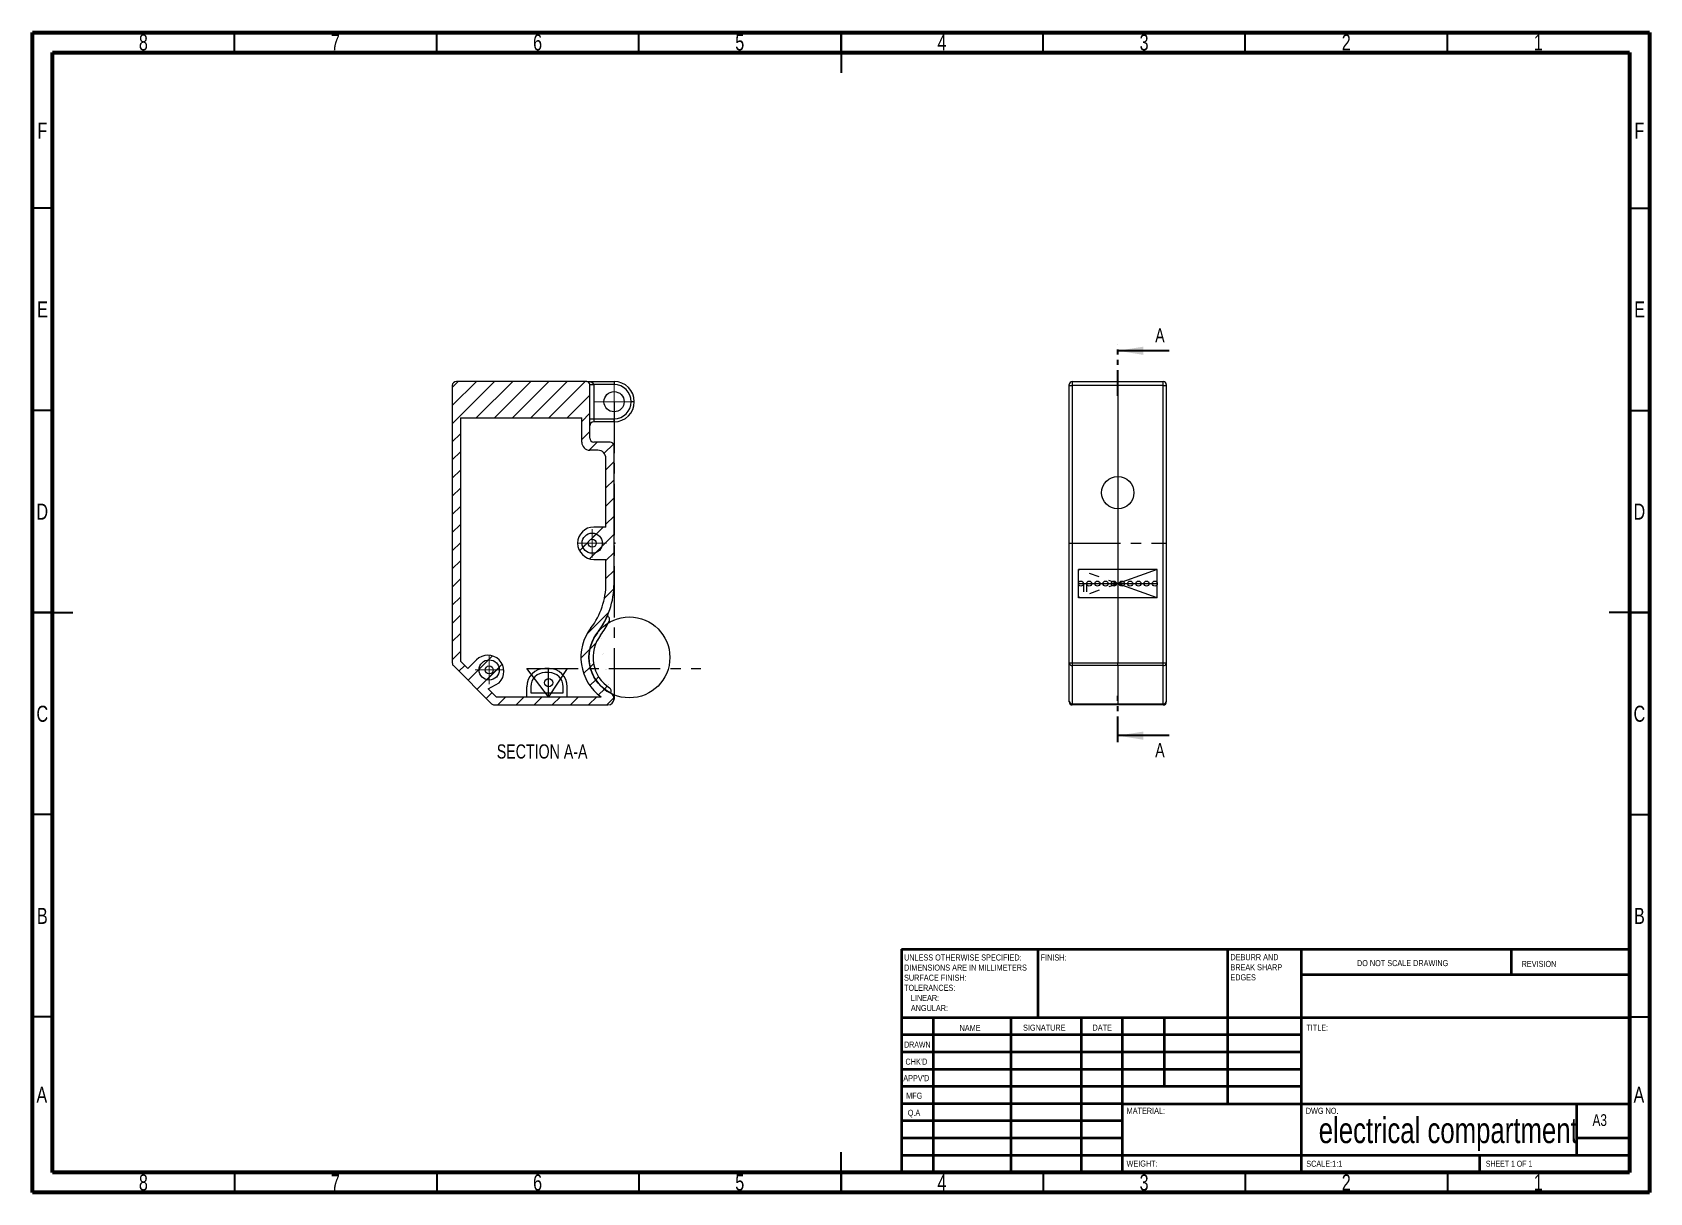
# Model space of a CAD drawing. Header units: millimetres. Extents: x 15 to 415, y 5 to 292.
import ezdxf

# ---------------------------------------------------------------- set-up
doc = ezdxf.new("R2010")
doc.units = ezdxf.units.MM
doc.header["$PDSIZE"] = -1
doc.linetypes.add('CENTERX2', pattern=[20.32, 12.7, -2.54, 2.54, -2.54])
doc.linetypes.add('PHANTOM', pattern=[12.7, 6.35, -1.27, 1.27, -1.27, 1.27, -1.27])
doc.styles.add('SLDTEXTSTYLE0', font='TXT', dxfattribs={"width": 0.75})
doc.styles.add('SLDTEXTSTYLE1', font='TXT', dxfattribs={"width": 0.686449})
doc.styles.add('SLDTEXTSTYLE2', font='TXT', dxfattribs={"width": 0.6875})

# ---------------------------------------------------------------- blocks, each defined once
blk = doc.blocks.new('SW_CENTERMARKSYMBOL_0')
at = {"color": 0, "linetype": 'Continuous', "lineweight": 18}
for p, q in [((-2.5, 0), (-3.5, 0)), ((0, 0), (-2.5, 0)), ((0, 2.5), (0, 3.5)), ((0, 0), (0, 2.5)), ((0, 0), (0, -2.5)), ((0, 0), (2.5, 0)), ((2.5, 0), (3.5, 0)), ((0, -2.5), (0, -3.5))]:
    blk.add_line(p, q, dxfattribs=at)
blk = doc.blocks.new('SW_CENTERMARKSYMBOL_1')
at = {"color": 0, "linetype": 'Continuous', "lineweight": 18}
for p, q in [((-2.5, 0), (-3.5, 0)), ((0, 0), (-2.5, 0)), ((0, 2.5), (0, 3.5)), ((0, 0), (0, 2.5)), ((0, 0), (0, -2.5)), ((0, 0), (2.5, 0)), ((2.5, 0), (3.5, 0)), ((0, -2.5), (0, -3.5))]:
    blk.add_line(p, q, dxfattribs=at)
blk = doc.blocks.new('SW_CENTERMARKSYMBOL_2')
at = {"color": 0, "linetype": 'Continuous', "lineweight": 18}
for p, q in [((0, 2.5), (0, 5)), ((-2.5, 0), (-5, 0)), ((0, 0), (-2.5, 0)), ((0, 0), (0, 2.5)), ((0, 0), (0, -2.5)), ((0, 0), (2.5, 0)), ((2.5, 0), (5, 0)), ((0, -2.5), (0, -5))]:
    blk.add_line(p, q, dxfattribs=at)

msp = doc.modelspace()

# ---------------------------------------------------------------- hatches: boundary and pattern name
at = {"linetype": 'Continuous', "lineweight": 18}
h = msp.add_hatch(dxfattribs=at)
h.set_pattern_fill('ANSI31', style=0)
edge = h.paths.add_edge_path(flags=0)
edge.add_line((152.87, 191.64), (152.87, 204.89))
edge.add_arc((152.12, 204.89), 0.75, 0, 90)
edge.add_line((152.12, 205.64), (119.87, 205.64))
edge.add_arc((119.87, 204.64), 1, 90, 180)
edge.add_line((118.87, 204.64), (118.87, 136.06))
edge.add_arc((119.87, 136.06), 1, 180, 225)
edge.add_line((119.16, 135.35), (128.58, 125.93))
edge.add_arc((129.29, 126.64), 1, 225, 270)
edge.add_line((129.29, 125.64), (157.37, 125.64))
edge.add_arc((157.37, 127.14), 1.5, 270, 360)
edge.add_line((158.87, 127.14), (158.87, 127.19))
edge.add_arc((157.37, 127.19), 1.5, 0, 62.5568)
edge.add_arc((162.67, 137.39), 10, 142.4981, 242.5568, ccw=False)
edge.add_arc((138.87, 155.65), 20, 322.4981, 360)
edge.add_line((158.87, 155.65), (158.87, 189.64))
edge.add_arc((157.87, 189.64), 1, 0, 90)
edge.add_line((157.87, 190.64), (153.87, 190.64))
edge.add_arc((153.87, 191.64), 1, 180, 270, ccw=False)
edge = h.paths.add_edge_path(flags=0)
edge.add_line((150.87, 196.64), (150.87, 190.64))
edge.add_arc((152.87, 190.64), 2, 180, 270)
edge.add_line((152.87, 188.64), (154.87, 188.64))
edge.add_arc((154.87, 186.64), 2, 0, 90, ccw=False)
edge.add_line((156.87, 186.64), (156.87, 169.64))
edge.add_line((156.87, 169.64), (153.87, 169.64))
edge.add_arc((153.87, 165.64), 4, 90, 270)
edge.add_line((153.87, 161.64), (156.87, 161.64))
edge.add_line((156.87, 161.64), (156.87, 155.65))
edge.add_arc((138.87, 155.65), 18, 322.4981, 360, ccw=False)
edge.add_arc((162.67, 137.39), 12, 142.4981, 234.3409)
edge.add_line((155.68, 127.64), (129.7, 127.64))
edge.add_line((129.7, 127.64), (127.71, 129.63))
edge.add_line((127.71, 129.63), (130.46, 131.12))
edge.add_arc((127.64, 133.95), 4, 315, 495)
edge.add_line((124.81, 136.78), (122.69, 134.66))
edge.add_line((122.69, 134.66), (120.87, 136.47))
edge.add_line((120.87, 136.47), (120.87, 196.64))
edge.add_line((120.87, 196.64), (150.87, 196.64))
edge = h.paths.add_edge_path(flags=0)
edge.add_arc((127.99, 134.3), 1, 0, 360)
edge = h.paths.add_edge_path(flags=0)
edge.add_arc((153.47, 165.64), 1, 0, 360)
h = msp.add_hatch(dxfattribs=at)
h.set_pattern_fill('ANSI31', style=0)
edge = h.paths.add_edge_path(flags=0)
edge.add_arc((153.47, 165.64), 2.5, 0, 360)
edge = h.paths.add_edge_path(flags=0)
edge.add_arc((153.47, 165.64), 1, 0, 360)
h = msp.add_hatch(dxfattribs=at)
h.set_pattern_fill('ANSI31', style=0)
edge = h.paths.add_edge_path(flags=0)
edge.add_arc((156.78, 146.75), 1, 333.5567, 424.9893)
edge.add_arc((138.87, 155.65), 20, 322.4981, 336.4218, ccw=False)
edge.add_arc((162.67, 137.39), 10, 142.4981, 242.5568)
edge.add_line((158.06, 128.52), (158.09, 128.56))
edge.add_arc((157.2, 129.02), 1, 332.5568, 416.8176)
edge.add_arc((162.67, 137.39), 9, 142.4981, 236.8176, ccw=False)
edge.add_arc((138.87, 155.65), 21, 322.4981, 333.5567)
h = msp.add_hatch(dxfattribs=at)
h.set_pattern_fill('ANSI31', style=0)
edge = h.paths.add_edge_path(flags=0)
edge.add_arc((127.99, 134.3), 2.5, 0, 360)
edge = h.paths.add_edge_path(flags=0)
edge.add_arc((127.99, 134.3), 1, 0, 360)

# ---------------------------------------------------------------- linework, layer by layer
at = {"color": 7, "linetype": 'Continuous', "lineweight": 70}
for p, q in [((15, 5), (15, 292)), ((15, 292), (415, 292)), ((415, 292), (415, 5)), ((20, 10), (20, 287)), ((20, 287), (410, 287)), ((410, 287), (410, 10)), ((410, 10), (20, 10)), ((415, 5), (15, 5))]:
    msp.add_line(p, q, dxfattribs=at)
at = {"color": 7, "linetype": 'Continuous', "lineweight": 35}
for p, q in [((65, 287), (65, 292)), ((115, 287), (115, 292)), ((165, 287), (165, 292)), ((215, 292), (215, 282)), ((215, 287), (215, 292)), ((265, 287), (265, 292)), ((315, 287), (315, 292)), ((365, 287), (365, 292)), ((20, 248.5), (15, 248.5)), ((410, 248.5), (415, 248.5)), ((296.16, 213.24), (283.46, 213.24)), ((20, 198.5), (15, 198.5)), ((410, 198.5), (415, 198.5)), ((15, 148.5), (25, 148.5)), ((20, 148.5), (15, 148.5)), ((415, 148.5), (405, 148.5)), ((410, 148.5), (415, 148.5)), ((296.16, 118.04), (283.46, 118.04)), ((20, 98.5), (15, 98.5)), ((410, 98.5), (415, 98.5)), ((20, 48.5), (15, 48.5)), ((410, 48.5), (415, 48.5)), ((215, 5), (215, 15)), ((65, 10), (65, 5)), ((115, 10), (115, 5)), ((165, 10), (165, 5)), ((215, 10), (215, 5)), ((265, 10), (265, 5)), ((315, 10), (315, 5)), ((365, 10), (365, 5))]:
    msp.add_line(p, q, dxfattribs=at)
at = {"color": 7, "linetype": 'PHANTOM', "lineweight": 35}
for p, q in [((283.46, 202.13), (283.46, 214.83)), ((283.46, 116.45), (283.46, 129.16))]:
    msp.add_line(p, q, dxfattribs=at)
at = {"color": 7, "linetype": 'Continuous', "lineweight": 25}
for p, q in [((118.87, 204.64), (118.87, 136.06)), ((152.12, 205.64), (119.87, 205.64)), ((152.12, 205.64), (158.87, 205.64)), ((152.87, 191.64), (152.87, 204.89)), ((152.87, 204.89), (153.87, 204.89)), ((153.87, 204.89), (153.87, 196.39)), ((158.87, 204.89), (153.87, 204.89)), ((158.87, 205.64), (158.87, 204.89)), ((271.46, 204.64), (271.46, 204.89)), ((271.46, 204.64), (272.21, 204.64)), ((271.46, 136.06), (271.46, 204.64)), ((272.21, 205.64), (272.21, 204.64)), ((272.21, 205.64), (283.46, 205.64)), ((283.46, 204.64), (272.21, 204.64)), ((272.21, 204.64), (272.21, 136.06)), ((283.46, 204.64), (283.46, 205.64)), ((283.46, 205.64), (294.71, 205.64)), ((294.71, 204.64), (283.46, 204.64)), ((283.46, 204.64), (283.46, 136.06)), ((294.71, 204.64), (294.71, 205.64)), ((294.71, 136.06), (294.71, 204.64)), ((294.71, 204.64), (295.46, 204.64)), ((295.46, 204.89), (295.46, 204.64)), ((295.46, 204.64), (295.46, 136.06)), ((163.87, 200.64), (163.12, 200.64)), ((120.87, 196.64), (150.87, 196.64)), ((120.87, 196.64), (120.87, 136.47)), ((150.87, 190.64), (150.87, 196.64)), ((152.87, 196.39), (153.87, 196.39)), ((153.87, 196.39), (153.87, 195.64)), ((153.87, 196.39), (158.87, 196.39)), ((158.87, 195.64), (158.87, 196.39)), ((158.87, 195.64), (153.87, 195.64)), ((154.87, 188.64), (152.87, 188.64)), ((157.87, 190.64), (153.87, 190.64)), ((158.87, 155.65), (158.87, 189.64)), ((156.87, 169.64), (156.87, 186.64)), ((156.87, 169.64), (153.87, 169.64)), ((153.87, 161.64), (156.87, 161.64)), ((156.87, 155.65), (156.87, 161.64)), ((120.87, 136.47), (122.69, 134.66)), ((124.81, 136.78), (122.69, 134.66)), ((271.46, 136.06), (272.21, 136.06)), ((271.46, 135.88), (271.46, 136.06)), ((272.21, 136.06), (283.46, 136.06)), ((272.21, 136.06), (272.21, 135.35)), ((283.46, 136.06), (294.71, 136.06)), ((283.46, 135.35), (283.46, 136.06)), ((294.71, 135.35), (294.71, 136.06)), ((294.71, 136.06), (295.46, 136.06)), ((295.46, 136.06), (295.46, 135.88)), ((119.16, 135.35), (128.58, 125.93)), ((271.46, 126.46), (271.46, 135.88)), ((283.46, 135.35), (272.21, 135.35)), ((272.21, 135.35), (272.21, 125.93)), ((294.71, 135.35), (283.46, 135.35)), ((283.46, 135.35), (283.46, 125.93)), ((294.71, 125.93), (294.71, 135.35)), ((295.46, 135.88), (295.46, 126.46)), ((127.71, 129.63), (130.46, 131.12)), ((127.71, 129.63), (129.7, 127.64)), ((158.09, 128.56), (158.06, 128.52)), ((129.29, 125.64), (157.37, 125.64)), ((129.7, 127.64), (155.68, 127.64)), ((158.87, 127.14), (158.87, 127.19)), ((271.46, 126.39), (271.46, 126.46)), ((272.21, 125.93), (283.46, 125.93)), ((272.21, 125.93), (272.21, 125.64)), ((283.46, 125.64), (272.21, 125.64)), ((283.46, 125.93), (294.71, 125.93)), ((283.46, 125.64), (283.46, 125.93)), ((294.71, 125.64), (283.46, 125.64)), ((294.71, 125.64), (294.71, 125.93)), ((295.46, 126.46), (295.46, 126.39))]:
    msp.add_line(p, q, dxfattribs=at)
at = {"color": 7, "linetype": 'CENTERX2'}
for p, q in [((158.87, 200.64), (158.87, 125.95)), ((271.46, 165.64), (295.46, 165.64)), ((293.21, 152.14), (273.71, 159.14)), ((293.21, 159.14), (273.71, 152.14)), ((274.96, 155.64), (274.96, 153.6)), ((275.74, 155.64), (275.74, 153.6)), ((137.29, 134.64), (180.33, 134.64)), ((142.69, 127.64), (137.29, 134.64)), ((142.69, 127.64), (142.69, 134.64)), ((147.29, 134.64), (142.69, 127.64))]:
    msp.add_line(p, q, dxfattribs=at)
at = {"color": 7, "linetype": 'Continuous'}
for p, q in [((159.07, 165.64), (159.07, 165.71)), ((159.07, 165.64), (159.11, 165.64)), ((293.21, 159.14), (273.71, 159.14)), ((273.71, 152.14), (273.71, 159.14)), ((293.21, 152.14), (293.21, 159.14)), ((273.71, 155.64), (293.21, 155.64)), ((293.21, 152.14), (273.71, 152.14)), ((142.79, 134.64), (141.79, 134.64)), ((142.79, 133.64), (141.79, 133.64)), ((137.29, 127.64), (137.29, 130.14)), ((138.29, 130.14), (138.29, 128.64)), ((138.29, 128.64), (146.29, 128.64)), ((146.29, 128.64), (146.29, 130.14)), ((147.29, 127.64), (147.29, 130.14)), ((137.29, 127.64), (147.29, 127.64))]:
    msp.add_line(p, q, dxfattribs=at)
at = {"color": 7, "linetype": 'Continuous', "lineweight": 50}
for p, q in [((230, 65.25), (410, 65.25)), ((230, 65.25), (230, 10)), ((263.8, 48.25), (263.8, 65.25)), ((310.6, 65.25), (310.6, 27)), ((328.8, 65.25), (328.8, 10)), ((380.8, 58.88), (380.8, 65.25)), ((410, 58.88), (328.8, 58.88)), ((410, 48.25), (230, 48.25)), ((237.8, 48.25), (237.8, 10)), ((256.99, 48.25), (256.99, 10)), ((274.4, 48.25), (274.4, 10)), ((284.6, 10), (284.6, 48.25)), ((295, 31.25), (295, 48.25)), ((328.8, 44), (230, 44)), ((328.8, 39.75), (230, 39.75)), ((328.8, 35.5), (230, 35.5)), ((328.8, 31.25), (230, 31.25)), ((284.6, 27), (230, 27)), ((284.6, 27), (410, 27)), ((397, 14.25), (397, 27)), ((284.6, 22.75), (230, 22.75)), ((284.6, 18.5), (230, 18.5)), ((410, 18.5), (397, 18.5)), ((230, 14.25), (410, 14.25)), ((373, 10), (373, 14.25))]:
    msp.add_line(p, q, dxfattribs=at)
at = {"color": 7, "linetype": 'Continuous', "lineweight": 25}
for centre, radius in [((158.87, 200.64), 2.5), ((153.47, 165.64), 2.5), ((153.47, 165.64), 1), ((127.99, 134.3), 2.5), ((127.99, 134.3), 1)]:
    msp.add_circle(centre, radius, dxfattribs=at)
at = {"color": 7, "linetype": 'Continuous'}
for centre, radius in [((283.46, 178.14), 4), ((274.34, 155.64), 0.625), ((276.37, 155.64), 0.625), ((278.4, 155.64), 0.625), ((280.43, 155.64), 0.625), ((282.46, 155.64), 0.625), ((284.49, 155.64), 0.625), ((286.52, 155.64), 0.625), ((288.55, 155.64), 0.625), ((290.58, 155.64), 0.625), ((292.61, 155.64), 0.625), ((162.67, 137.39), 10), ((142.69, 131.14), 1)]:
    msp.add_circle(centre, radius, dxfattribs=at)
at = {"color": 7, "linetype": 'Continuous', "lineweight": 25}
for centre, radius, start, end in [((119.87, 204.64), 1, 90, 180), ((152.12, 204.89), 0.75, 0, 90), ((158.87, 200.64), 5, 0, 90), ((158.87, 200.64), 4.25, 0, 90), ((272.21, 204.89), 0.75, 90, 180), ((294.71, 204.89), 0.75, 0, 90), ((158.87, 200.64), 4.25, 270, 0), ((158.87, 200.64), 5, 270, 0), ((153.87, 194.64), 1, 90, 180), ((152.87, 190.64), 2, 180, 270), ((153.87, 191.64), 1, 180, 270), ((154.87, 186.64), 2, 0, 90), ((157.87, 189.64), 1, 0, 90), ((153.87, 165.64), 4, 90, 270), ((138.87, 155.65), 18, 322.4981, 0), ((138.87, 155.65), 20, 322.4981, 0), ((162.67, 137.39), 12, 142.4981, 234.3409), ((138.87, 155.65), 20, 322.4981, 336.4218), ((138.87, 155.65), 21, 322.4981, 333.5567), ((156.78, 146.75), 1, 333.5567, 64.9893), ((162.67, 137.39), 10, 142.4981, 242.5568), ((162.67, 137.39), 9, 142.4981, 236.8176), ((119.87, 136.06), 1, 180, 225), ((127.64, 133.95), 4, 315, 135), ((272.12, 136.01), 0.67, 191.4218, 278.0495), ((294.8, 136.01), 0.67, 261.9505, 348.5782), ((157.2, 129.02), 1, 332.5568, 56.8176), ((157.37, 127.19), 1.5, 0, 62.5568), ((129.29, 126.64), 1, 225, 270), ((157.37, 127.14), 1.5, 270, 0), ((272.12, 126.6), 0.67, 191.4218, 278.0495), ((272.21, 126.39), 0.75, 180, 270), ((294.8, 126.6), 0.67, 261.9505, 348.5782), ((294.71, 126.39), 0.75, 270, 0)]:
    msp.add_arc(centre, radius, start, end, dxfattribs=at)
at = {"color": 7, "linetype": 'Continuous'}
for centre, radius, start, end in [((141.79, 130.14), 4.5, 90, 180), ((141.79, 130.14), 3.5, 90, 180), ((142.79, 130.14), 4.5, 0, 90), ((142.79, 130.14), 3.5, 0, 90)]:
    msp.add_arc(centre, radius, start, end, dxfattribs=at)
at = {"color": 7, "linetype": 'Continuous', "lineweight": 25}
msp.add_ellipse((152.12, 204.89), major_axis=(1.75, 0), ratio=0.428571, start_param=0, end_param=1.570796, dxfattribs=at)
at = {"color": 7, "linetype": 'Continuous'}
for p in [(153.47, 165.64), (159.07, 165.64), (283.46, 155.64), (283.46, 155.64), (127.99, 134.3)]:
    msp.add_point(p, dxfattribs=at)
at = {"color": 7, "linetype": 'Continuous', "lineweight": 35}
for points in [[(283.46, 213.24), (289.81, 212.22), (289.81, 214.26)], [(283.46, 118.04), (289.81, 117.02), (289.81, 119.06)]]:
    msp.add_solid(points, dxfattribs=at)

# ---------------------------------------------------------------- block references
at = {"color": 7, "linetype": 'Continuous', "lineweight": 0}
for name, p in [('SW_CENTERMARKSYMBOL_2', (158.87, 200.64)), ('SW_CENTERMARKSYMBOL_1', (153.47, 165.64)), ('SW_CENTERMARKSYMBOL_0', (127.99, 134.3))]:
    msp.add_blockref(name, p, dxfattribs=at)

# ---------------------------------------------------------------- texts
for s, insert, char_height, attachment_point, style in [('8', (42.46, 291.5), 3.97, 2, 'SLDTEXTSTYLE0'), ('7', (89.96, 291.5), 3.97, 2, 'SLDTEXTSTYLE0'), ('6', (139.96, 291.5), 3.97, 2, 'SLDTEXTSTYLE0'), ('5', (189.96, 291.5), 3.97, 2, 'SLDTEXTSTYLE0'), ('4', (239.96, 291.5), 3.97, 2, 'SLDTEXTSTYLE0'), ('3', (289.96, 291.5), 3.97, 2, 'SLDTEXTSTYLE0'), ('2', (339.96, 291.5), 3.97, 2, 'SLDTEXTSTYLE0'), ('1', (387.46, 291.5), 3.97, 2, 'SLDTEXTSTYLE0'), ('F', (17.46, 269.69), 3.97, 2, 'SLDTEXTSTYLE0'), ('F', (412.46, 269.69), 3.97, 2, 'SLDTEXTSTYLE0'), ('E', (17.51, 225.44), 3.97, 2, 'SLDTEXTSTYLE0'), ('E', (412.51, 225.44), 3.97, 2, 'SLDTEXTSTYLE0'), ('D', (17.45, 175.44), 3.97, 2, 'SLDTEXTSTYLE0'), ('D', (412.45, 175.44), 3.97, 2, 'SLDTEXTSTYLE0'), ('C', (17.46, 125.44), 3.97, 2, 'SLDTEXTSTYLE0'), ('C', (412.46, 125.44), 3.97, 2, 'SLDTEXTSTYLE0'), ('SECTION A-A', (141.08, 115.88), 3.5, 2, 'SLDTEXTSTYLE0'), ('B', (17.47, 75.44), 3.97, 2, 'SLDTEXTSTYLE0'), ('B', (412.47, 75.44), 3.97, 2, 'SLDTEXTSTYLE0'), ('DEBURR AND', (311.31, 64), 1.5, 1, 'SLDTEXTSTYLE0'), ('UNLESS OTHERWISE SPECIFIED:', (230.59, 63.92), 1.5, 1, 'SLDTEXTSTYLE0'), ('DIMENSIONS ARE IN MILLIMETERS', (230.59, 61.42), 1.5, 1, 'SLDTEXTSTYLE0'), ('FINISH:', (264.37, 63.92), 1.5, 1, 'SLDTEXTSTYLE0'), ('BREAK SHARP', (311.31, 61.5), 1.5, 1, 'SLDTEXTSTYLE0'), ('DO NOT SCALE DRAWING', (342.61, 62.53), 1.5, 1, 'SLDTEXTSTYLE0'), ('REVISION', (383.33, 62.33), 1.5, 1, 'SLDTEXTSTYLE0'), ('TOLERANCES:', (230.59, 56.42), 1.5, 1, 'SLDTEXTSTYLE0'), ('SURFACE FINISH:', (230.59, 58.92), 1.5, 1, 'SLDTEXTSTYLE0'), ('EDGES', (311.31, 59), 1.5, 1, 'SLDTEXTSTYLE0'), ('LINEAR:', (232.28, 53.92), 1.5, 1, 'SLDTEXTSTYLE0'), ('ANGULAR:', (232.28, 51.42), 1.5, 1, 'SLDTEXTSTYLE0'), ('NAME', (244.32, 46.5), 1.5, 1, 'SLDTEXTSTYLE0'), ('SIGNATURE', (260.03, 46.56), 1.5, 1, 'SLDTEXTSTYLE0'), ('DATE', (277.21, 46.58), 1.5, 1, 'SLDTEXTSTYLE0'), ('TITLE:', (330.09, 46.58), 1.5, 1, 'SLDTEXTSTYLE0'), ('DRAWN', (230.64, 42.38), 1.5, 1, 'SLDTEXTSTYLE1'), ("CHK'D", (230.94, 38.16), 1.5, 1, 'SLDTEXTSTYLE0'), ("APPV'D", (230.4, 34.07), 1.5, 1, 'SLDTEXTSTYLE0'), ('A', (17.34, 31.19), 3.97, 2, 'SLDTEXTSTYLE0'), ('MFG', (231.12, 29.72), 1.5, 1, 'SLDTEXTSTYLE0'), ('A', (412.34, 31.19), 3.97, 2, 'SLDTEXTSTYLE0'), ('Q.A', (231.51, 25.5), 1.5, 1, 'SLDTEXTSTYLE0'), ('MATERIAL:', (285.65, 25.99), 1.5, 1, 'SLDTEXTSTYLE0'), ('DWG NO.', (329.95, 25.99), 1.5, 1, 'SLDTEXTSTYLE0'), ('A3', (400.87, 24.41), 2.91, 1, 'SLDTEXTSTYLE0'), ('electrical compartment', (365.18, 23.61), 6.35, 2, 'SLDTEXTSTYLE0'), ('WEIGHT:', (285.62, 12.95), 1.499, 1, 'SLDTEXTSTYLE0'), ('SCALE:1:1', (330.07, 12.9), 1.5, 1, 'SLDTEXTSTYLE0'), ('SHEET 1 OF 1', (374.48, 12.9), 1.5, 1, 'SLDTEXTSTYLE2'), ('8', (42.46, 9.5), 3.97, 2, 'SLDTEXTSTYLE0'), ('7', (89.96, 9.5), 3.97, 2, 'SLDTEXTSTYLE0'), ('6', (139.96, 9.5), 3.97, 2, 'SLDTEXTSTYLE0'), ('5', (189.96, 9.5), 3.97, 2, 'SLDTEXTSTYLE0'), ('4', (239.96, 9.5), 3.97, 2, 'SLDTEXTSTYLE0'), ('3', (289.96, 9.5), 3.97, 2, 'SLDTEXTSTYLE0'), ('2', (339.96, 9.5), 3.97, 2, 'SLDTEXTSTYLE0'), ('1', (387.46, 9.5), 3.97, 2, 'SLDTEXTSTYLE0')]:
    msp.add_mtext(s, dxfattribs=dict(at, insert=insert, char_height=char_height, attachment_point=attachment_point, style=style))
at = {"color": 7, "linetype": 'Continuous', "char_height": 3.5, "attachment_point": 1, "style": 'SLDTEXTSTYLE0'}
for insert in [(292.71, 218.8), (292.71, 116.19)]:
    msp.add_mtext('A', dxfattribs=dict(at, insert=insert))

doc.saveas('drawing.dxf')
